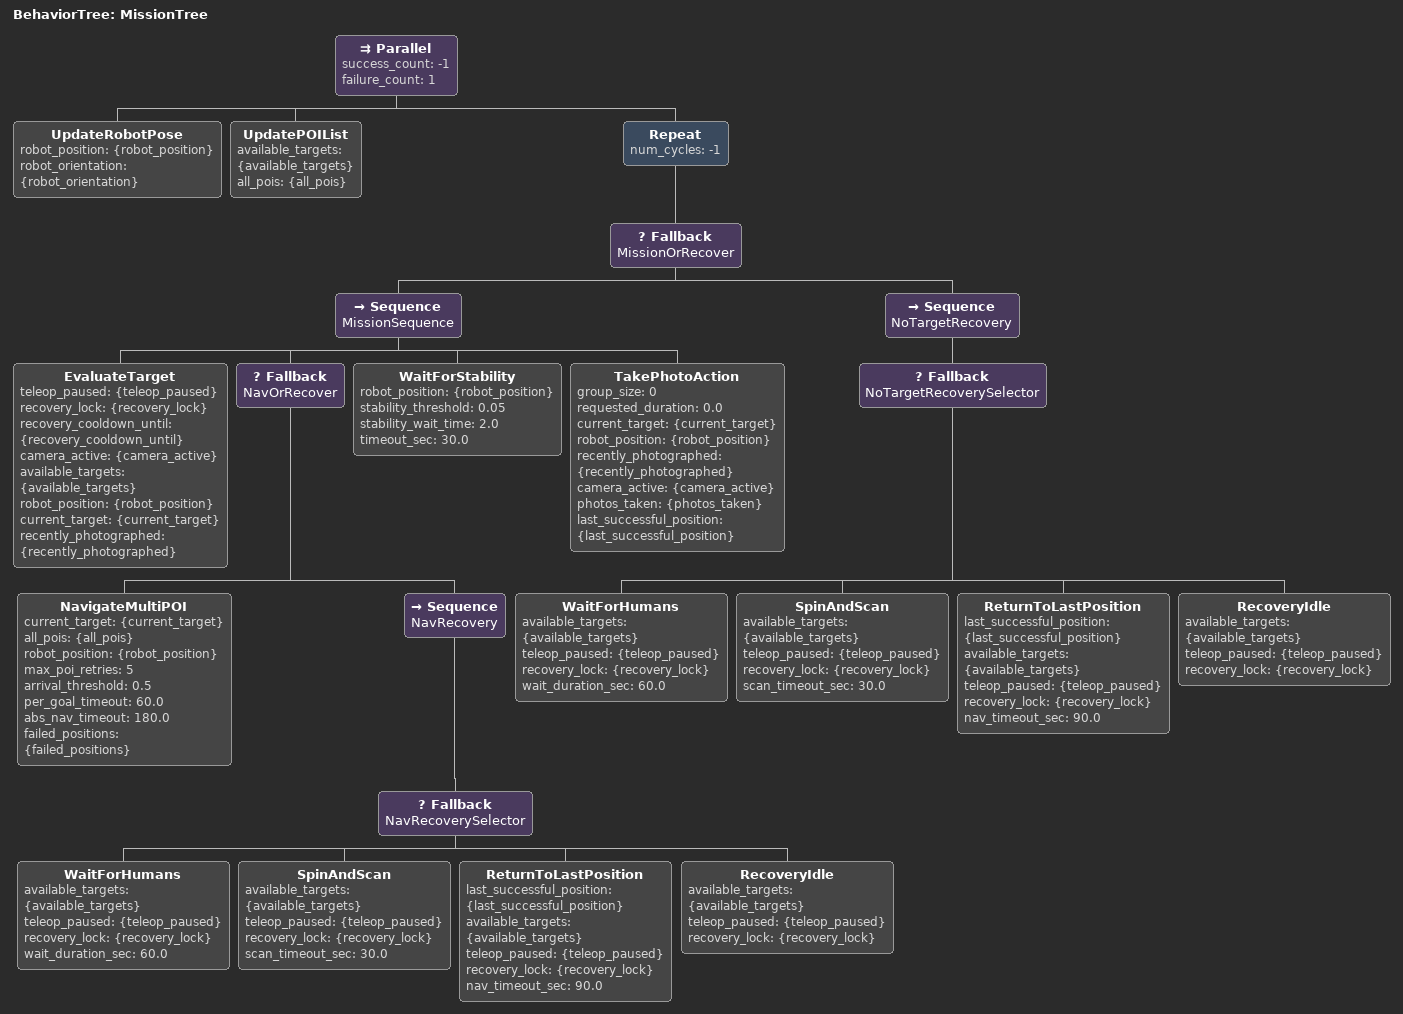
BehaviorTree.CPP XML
<?xml version="1.0" encoding="utf-8"?>

<root BTCPP_format="4">

  <!-- Main mission tree -->
  <BehaviorTree ID="MissionTree">
    <Parallel success_count="-1" failure_count="1">

      <UpdateRobotPose
        robot_position="{robot_position}"
        robot_orientation="{robot_orientation}"
      />

      <UpdatePOIList
        available_targets="{available_targets}"
        all_pois="{all_pois}"
      />

      <Repeat num_cycles="-1">
        <Fallback name="MissionOrRecover">

          <!-- Happy path: target exists → navigate → photo -->
          <Sequence name="MissionSequence">

            <EvaluateTarget
              teleop_paused="{teleop_paused}"
              recovery_lock="{recovery_lock}"
              recovery_cooldown_until="{recovery_cooldown_until}"
              camera_active="{camera_active}"
              available_targets="{available_targets}"
              robot_position="{robot_position}"
              current_target="{current_target}"
              recently_photographed="{recently_photographed}"
            />

            <Fallback name="NavOrRecover">

              <NavigateMultiPOI
                current_target="{current_target}"
                all_pois="{all_pois}"
                robot_position="{robot_position}"
                max_poi_retries="5"
                arrival_threshold="0.5"
                per_goal_timeout="60.0"
                abs_nav_timeout="180.0"
                failed_positions="{failed_positions}"
              />

              <Sequence name="NavRecovery">
                <Fallback name="NavRecoverySelector">
                  <WaitForHumans
                    available_targets="{available_targets}"
                    teleop_paused="{teleop_paused}"
                    recovery_lock="{recovery_lock}"
                    wait_duration_sec="60.0"
                  />
                  <SpinAndScan
                    available_targets="{available_targets}"
                    teleop_paused="{teleop_paused}"
                    recovery_lock="{recovery_lock}"
                    scan_timeout_sec="30.0"
                  />
                  <ReturnToLastPosition
                    last_successful_position="{last_successful_position}"
                    available_targets="{available_targets}"
                    teleop_paused="{teleop_paused}"
                    recovery_lock="{recovery_lock}"
                    nav_timeout_sec="90.0"
                  />
                  <RecoveryIdle
                    available_targets="{available_targets}"
                    teleop_paused="{teleop_paused}"
                    recovery_lock="{recovery_lock}"
                  />
                </Fallback>
              </Sequence>

            </Fallback>

            <WaitForStability
              robot_position="{robot_position}"
              stability_threshold="0.05"
              stability_wait_time="2.0"
              timeout_sec="30.0"
            />

            <TakePhotoAction
              group_size="0"
              requested_duration="0.0"
              current_target="{current_target}"
              robot_position="{robot_position}"
              recently_photographed="{recently_photographed}"
              camera_active="{camera_active}"
              photos_taken="{photos_taken}"
              last_successful_position="{last_successful_position}"
            />

          </Sequence>

          <!-- No targets path: EvaluateTarget failed → recovery -->
          <Sequence name="NoTargetRecovery">
            <Fallback name="NoTargetRecoverySelector">
              <WaitForHumans
                available_targets="{available_targets}"
                teleop_paused="{teleop_paused}"
                recovery_lock="{recovery_lock}"
                wait_duration_sec="60.0"
              />
              <SpinAndScan
                available_targets="{available_targets}"
                teleop_paused="{teleop_paused}"
                recovery_lock="{recovery_lock}"
                scan_timeout_sec="30.0"
              />
              <ReturnToLastPosition
                last_successful_position="{last_successful_position}"
                available_targets="{available_targets}"
                teleop_paused="{teleop_paused}"
                recovery_lock="{recovery_lock}"
                nav_timeout_sec="90.0"
              />
              <RecoveryIdle
                available_targets="{available_targets}"
                teleop_paused="{teleop_paused}"
                recovery_lock="{recovery_lock}"
              />
            </Fallback>
          </Sequence>

        </Fallback>
      </Repeat>

    </Parallel>
  </BehaviorTree>

</root>
